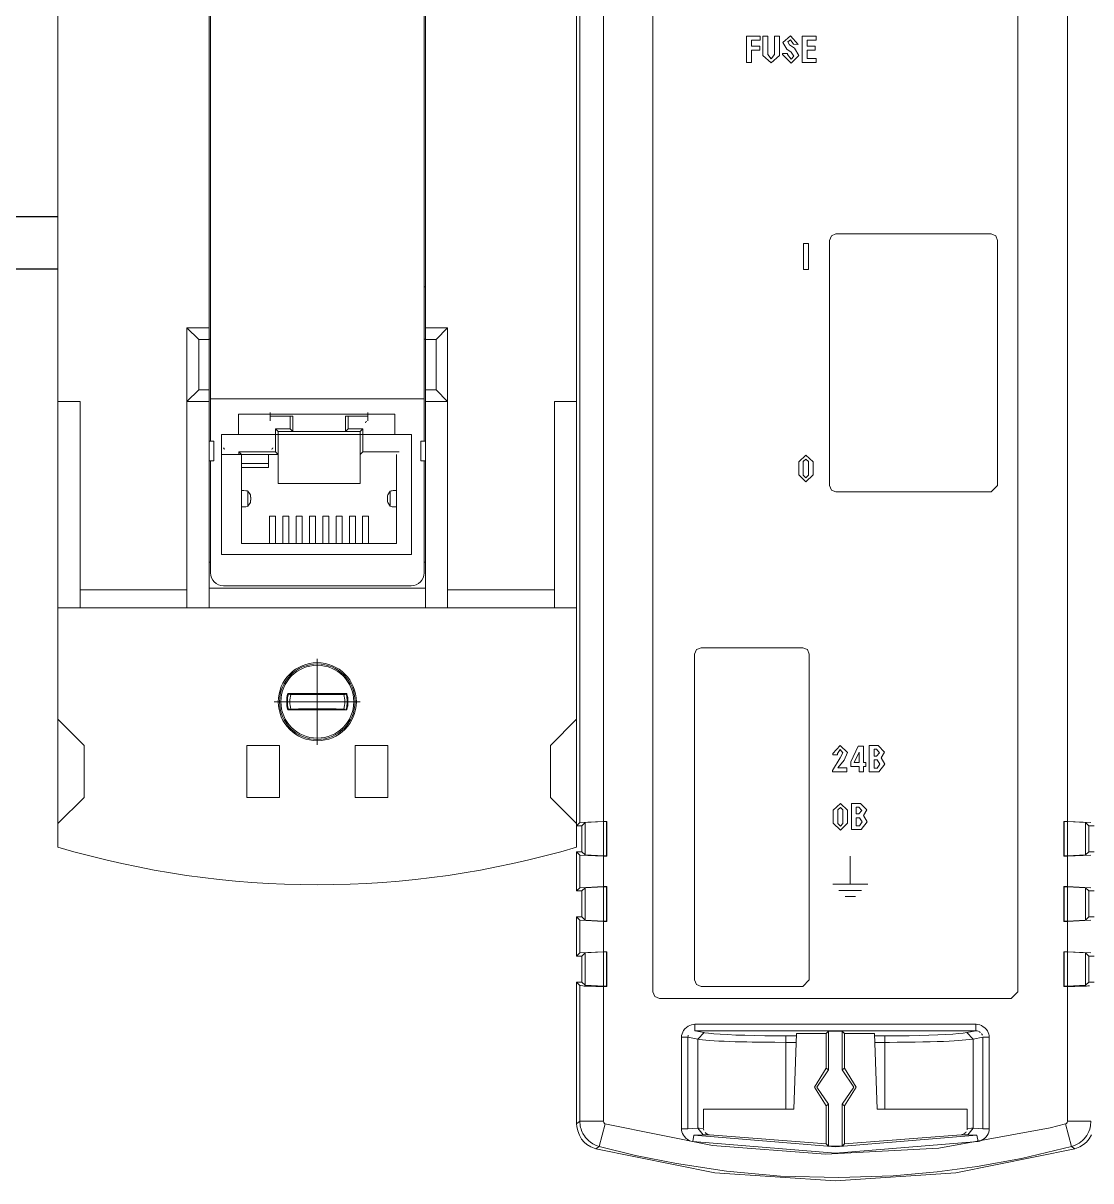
# Model space of a CAD drawing. Header units: millimetres. Extents: x -6000 to 26000, y -6000 to 26000.
# Drawn here: x 86.14 to 97.54, y -4346.65 to -4334.29 of the extents above; entities that cross this region are included whole.
import ezdxf

# ---------------------------------------------------------------- set-up
doc = ezdxf.new("R2010")
doc.units = ezdxf.units.MM
doc.header["$MEASUREMENT"] = 0
doc.linetypes.add('DOT_CENTER', pattern=[14, 12, -1, 0, -1])
for name, color, linetype, lineweight in [('Чертеж и Рисунок_Ном._пера__2', 8, 'Continuous', 15), ('Чертеж и Рисунок_Ном._пера__21', 7, 'Continuous', 30), ('Чертеж и Рисунок_Ном._пера__7', 7, 'Continuous', 15)]:
    doc.layers.add(name, color=color, linetype=linetype, lineweight=lineweight)

msp = doc.modelspace()

# ---------------------------------------------------------------- linework, layer by layer
at = {"layer": 'Чертеж и Рисунок_Ном._пера__2', "color": 8, "linetype": 'DOT_CENTER', "lineweight": 15}
for p, q in [((89.281, -4341.073), (89.281, -4341.991)), ((89.74, -4341.532), (88.822, -4341.532))]:
    msp.add_line(p, q, dxfattribs=at)
at = {"layer": 'Чертеж и Рисунок_Ном._пера__2', "color": 8, "linetype": 'Continuous', "lineweight": 15}
msp.add_circle((89.281, -4341.532), 0.389, dxfattribs=at)
for radius, start, end in [(0.319, 165.6045, 194.3955), (0.293, 164.6084, 195.3916), (0.293, 344.6084, 15.3916), (0.319, 345.6045, 14.3955)]:
    msp.add_arc((89.281, -4341.532), radius, start, end, dxfattribs=at)
at = {"layer": 'Чертеж и Рисунок_Ном._пера__21', "color": 7, "linetype": 'Continuous', "lineweight": 30}
for p, q in [((86.513, -4336.357), (85.094, -4336.357)), ((86.513, -4336.914), (85.094, -4336.914))]:
    msp.add_line(p, q, dxfattribs=at)
at = {"layer": 'Чертеж и Рисунок_Ном._пера__7', "color": 7, "linetype": 'Continuous', "lineweight": 15}
for p, q in [((88.141, -4330.209), (88.141, -4338.75)), ((90.422, -4338.75), (90.422, -4330.209)), ((92.863, -4344.63), (92.863, -4330.163)), ((96.758, -4330.163), (96.758, -4344.63)), ((86.513, -4330.633), (86.513, -4338.326)), ((92.049, -4342.856), (92.049, -4330.615)), ((92.049, -4338.326), (92.049, -4330.633)), ((92.084, -4342.822), (92.084, -4330.65)), ((92.334, -4342.81), (92.334, -4330.662)), ((97.287, -4342.81), (97.287, -4330.662)), ((88.127, -4331.419), (88.127, -4337.54)), ((90.436, -4337.103), (90.436, -4334.012)), ((96.473, -4336.538), (94.817, -4336.538)), ((94.748, -4336.607), (94.748, -4339.224)), ((96.542, -4339.224), (96.542, -4336.607)), ((90.436, -4337.103), (90.422, -4337.103)), ((90.436, -4337.54), (90.436, -4337.103)), ((87.89, -4337.54), (88.015, -4337.665)), ((87.89, -4337.54), (88.127, -4337.54)), ((87.89, -4338.326), (87.89, -4337.54)), ((88.127, -4337.665), (88.127, -4337.54)), ((90.436, -4337.54), (90.672, -4337.54)), ((90.436, -4337.54), (90.436, -4337.662)), ((90.672, -4337.54), (90.548, -4337.665)), ((90.672, -4337.54), (90.672, -4338.326)), ((88.015, -4337.665), (88.127, -4337.665)), ((88.015, -4337.665), (88.015, -4338.201)), ((88.127, -4337.665), (88.127, -4337.662)), ((88.141, -4337.662), (88.127, -4337.662)), ((88.127, -4338.201), (88.127, -4337.665)), ((90.436, -4337.662), (90.422, -4337.662)), ((90.436, -4338.201), (90.436, -4337.665)), ((90.436, -4337.665), (90.436, -4337.665)), ((90.436, -4337.665), (90.548, -4337.665)), ((90.548, -4338.201), (90.548, -4337.665)), ((88.015, -4338.201), (87.89, -4338.326)), ((88.127, -4338.201), (88.015, -4338.201)), ((88.127, -4338.326), (88.127, -4338.201)), ((90.422, -4338.297), (88.141, -4338.297)), ((90.436, -4338.201), (90.436, -4338.326)), ((90.436, -4338.201), (90.548, -4338.201)), ((90.672, -4338.326), (90.548, -4338.201)), ((86.513, -4338.326), (86.513, -4340.53)), ((86.75, -4338.326), (86.513, -4338.326)), ((86.75, -4340.338), (86.75, -4338.326)), ((87.89, -4338.326), (88.127, -4338.326)), ((87.89, -4340.338), (87.89, -4338.326)), ((88.127, -4338.75), (88.127, -4338.326)), ((90.436, -4338.326), (90.436, -4338.75)), ((90.436, -4338.326), (90.672, -4338.326)), ((90.672, -4340.338), (90.672, -4338.326)), ((91.813, -4340.338), (91.813, -4338.326)), ((92.049, -4338.326), (91.813, -4338.326)), ((92.049, -4338.326), (92.049, -4340.53)), ((89.274, -4338.461), (88.44, -4338.461)), ((88.44, -4338.461), (88.44, -4338.68)), ((88.778, -4338.444), (88.778, -4338.534)), ((88.778, -4338.485), (89.018, -4338.485)), ((88.99, -4338.485), (88.99, -4338.619)), ((89.018, -4338.485), (89.018, -4338.647)), ((89.274, -4338.461), (90.109, -4338.461)), ((89.582, -4338.485), (89.822, -4338.485)), ((89.582, -4338.647), (89.582, -4338.485)), ((89.61, -4338.619), (89.61, -4338.485)), ((89.822, -4338.444), (89.822, -4338.534)), ((90.109, -4338.461), (90.109, -4338.68)), ((88.99, -4338.619), (88.834, -4338.619)), ((88.834, -4338.619), (88.834, -4338.865)), ((88.862, -4338.647), (88.834, -4338.619)), ((88.862, -4338.647), (89.738, -4338.647)), ((88.862, -4338.647), (88.862, -4339.203)), ((89.018, -4338.647), (88.99, -4338.619)), ((89.582, -4338.647), (89.61, -4338.619)), ((89.766, -4338.619), (89.61, -4338.619)), ((89.738, -4338.647), (89.766, -4338.619)), ((89.738, -4338.647), (89.738, -4339.203)), ((89.766, -4338.865), (89.766, -4338.619)), ((88.127, -4338.75), (88.175, -4338.75)), ((88.127, -4338.959), (88.127, -4338.75)), ((88.175, -4338.75), (88.175, -4338.959)), ((90.387, -4338.75), (90.387, -4338.959)), ((90.387, -4338.75), (90.436, -4338.75)), ((90.436, -4338.75), (90.436, -4338.959)), ((88.862, -4338.893), (88.267, -4338.893)), ((88.444, -4338.865), (88.444, -4338.893)), ((88.834, -4338.865), (88.444, -4338.865)), ((88.472, -4338.893), (88.444, -4338.865)), ((88.472, -4338.893), (88.472, -4339.843)), ((88.76, -4338.893), (88.76, -4339.032)), ((88.862, -4338.893), (88.834, -4338.865)), ((89.738, -4338.893), (89.766, -4338.865)), ((90.156, -4338.865), (89.766, -4338.865)), ((90.128, -4338.893), (90.128, -4339.843)), ((88.175, -4338.959), (88.127, -4338.959)), ((88.127, -4340.044), (88.127, -4338.959)), ((88.141, -4338.959), (88.141, -4340.155)), ((88.76, -4338.99), (88.472, -4338.99)), ((88.76, -4339.032), (88.472, -4339.032)), ((90.436, -4338.959), (90.387, -4338.959)), ((90.422, -4340.155), (90.422, -4338.959)), ((90.436, -4338.959), (90.436, -4340.044)), ((88.541, -4339.445), (88.541, -4339.285)), ((88.541, -4339.285), (88.567, -4339.324)), ((89.738, -4339.203), (88.862, -4339.203)), ((90.059, -4339.285), (90.033, -4339.324)), ((90.059, -4339.445), (90.059, -4339.285)), ((88.541, -4339.445), (88.567, -4339.406)), ((88.57, -4339.382), (88.57, -4339.348)), ((90.03, -4339.382), (90.03, -4339.348)), ((90.059, -4339.445), (90.033, -4339.406)), ((94.817, -4339.293), (96.473, -4339.293)), ((88.772, -4339.551), (88.772, -4339.843)), ((88.835, -4339.551), (88.772, -4339.551)), ((88.835, -4339.551), (88.835, -4339.843)), ((88.913, -4339.551), (88.913, -4339.843)), ((88.977, -4339.551), (88.913, -4339.551)), ((88.977, -4339.551), (88.977, -4339.843)), ((89.055, -4339.551), (89.055, -4339.843)), ((89.119, -4339.551), (89.055, -4339.551)), ((89.119, -4339.551), (89.119, -4339.843)), ((89.197, -4339.551), (89.197, -4339.843)), ((89.261, -4339.551), (89.197, -4339.551)), ((89.261, -4339.551), (89.261, -4339.843)), ((89.339, -4339.551), (89.339, -4339.843)), ((89.403, -4339.551), (89.339, -4339.551)), ((89.403, -4339.551), (89.403, -4339.843)), ((89.481, -4339.551), (89.481, -4339.843)), ((89.545, -4339.551), (89.481, -4339.551)), ((89.545, -4339.551), (89.545, -4339.843)), ((89.623, -4339.551), (89.623, -4339.843)), ((89.687, -4339.551), (89.623, -4339.551)), ((89.687, -4339.551), (89.687, -4339.843)), ((89.829, -4339.551), (89.765, -4339.551)), ((89.765, -4339.551), (89.765, -4339.843)), ((89.829, -4339.551), (89.829, -4339.843)), ((90.128, -4339.843), (88.472, -4339.843)), ((88.127, -4340.319), (88.127, -4340.044)), ((88.141, -4340.044), (88.127, -4340.044)), ((90.436, -4340.044), (90.422, -4340.044)), ((90.436, -4340.044), (90.436, -4340.319)), ((86.75, -4340.53), (86.75, -4340.338)), ((87.89, -4340.338), (86.75, -4340.338)), ((87.89, -4340.53), (87.89, -4340.338)), ((88.127, -4340.53), (88.127, -4340.319)), ((88.127, -4340.319), (90.436, -4340.319)), ((90.283, -4340.294), (88.28, -4340.294)), ((90.436, -4340.319), (90.436, -4340.53)), ((91.813, -4340.338), (90.672, -4340.338)), ((90.672, -4340.53), (90.672, -4340.338)), ((91.813, -4340.53), (91.813, -4340.338)), ((86.513, -4340.53), (86.513, -4341.72)), ((86.513, -4340.53), (86.75, -4340.53)), ((86.75, -4340.53), (87.89, -4340.53)), ((87.89, -4340.53), (88.127, -4340.53)), ((88.127, -4340.53), (90.436, -4340.53)), ((90.436, -4340.53), (90.672, -4340.53)), ((90.672, -4340.53), (91.813, -4340.53)), ((91.813, -4340.53), (92.049, -4340.53)), ((92.049, -4341.72), (92.049, -4340.53)), ((94.463, -4340.955), (93.378, -4340.955)), ((93.308, -4341.025), (93.308, -4344.502)), ((94.532, -4344.502), (94.532, -4341.025)), ((89.596, -4341.444), (88.966, -4341.444)), ((88.966, -4341.619), (89.596, -4341.619)), ((86.513, -4341.72), (86.513, -4342.833)), ((86.513, -4341.72), (86.791, -4341.998)), ((91.771, -4341.998), (92.049, -4341.72)), ((92.049, -4341.72), (92.049, -4342.833)), ((86.791, -4341.998), (86.791, -4342.554)), ((88.53, -4342.554), (88.53, -4341.998)), ((88.878, -4341.998), (88.53, -4341.998)), ((88.878, -4341.998), (88.878, -4342.554)), ((89.685, -4341.998), (90.032, -4341.998)), ((89.685, -4342.554), (89.685, -4341.998)), ((90.032, -4341.998), (90.032, -4342.554)), ((91.771, -4342.554), (91.771, -4341.998)), ((93.308, -4344.502), (93.308, -4342)), ((94.532, -4344.502), (94.532, -4342)), ((86.791, -4342.554), (86.513, -4342.833)), ((88.878, -4342.554), (88.53, -4342.554)), ((90.032, -4342.554), (89.685, -4342.554)), ((92.049, -4342.833), (91.771, -4342.554)), ((86.513, -4342.833), (86.513, -4343.085)), ((92.049, -4342.856), (92.084, -4342.822)), ((92.049, -4343.085), (92.049, -4342.833)), ((92.105, -4342.856), (92.049, -4342.856)), ((92.105, -4342.856), (92.139, -4342.822)), ((92.105, -4342.856), (92.105, -4343.134)), ((92.139, -4343.168), (92.139, -4342.822)), ((92.334, -4342.81), (92.372, -4342.81)), ((92.334, -4342.812), (92.369, -4342.812)), ((92.334, -4343.178), (92.334, -4342.812)), ((92.372, -4342.81), (92.369, -4342.812)), ((92.369, -4343.178), (92.369, -4342.812)), ((92.372, -4343.181), (92.372, -4342.81)), ((97.249, -4342.81), (97.287, -4342.81)), ((97.249, -4342.81), (97.249, -4343.181)), ((97.252, -4342.812), (97.249, -4342.81)), ((97.252, -4342.812), (97.252, -4343.178)), ((97.252, -4342.812), (97.287, -4342.812)), ((97.287, -4342.812), (97.287, -4343.178)), ((97.482, -4342.822), (97.482, -4343.168)), ((97.482, -4342.822), (97.516, -4342.856)), ((97.572, -4342.856), (97.516, -4342.856)), ((97.516, -4343.134), (97.516, -4342.856)), ((92.084, -4343.169), (92.049, -4343.134)), ((92.105, -4343.134), (92.049, -4343.134)), ((92.049, -4343.552), (92.049, -4343.134)), ((92.084, -4343.517), (92.084, -4343.169)), ((92.105, -4343.134), (92.139, -4343.168)), ((92.334, -4343.178), (92.369, -4343.178)), ((92.334, -4343.178), (92.334, -4343.178)), ((92.334, -4343.505), (92.334, -4343.181)), ((92.334, -4343.181), (92.372, -4343.181)), ((92.372, -4343.181), (92.369, -4343.178)), ((94.97, -4343.18), (94.97, -4343.481)), ((97.249, -4343.181), (97.252, -4343.178)), ((97.249, -4343.181), (97.287, -4343.181)), ((97.252, -4343.178), (97.287, -4343.178)), ((97.287, -4343.178), (97.287, -4343.178)), ((97.287, -4343.505), (97.287, -4343.181)), ((97.482, -4343.168), (97.516, -4343.134)), ((97.572, -4343.134), (97.516, -4343.134)), ((94.784, -4343.481), (95.156, -4343.481)), ((92.049, -4343.552), (92.084, -4343.517)), ((92.105, -4343.552), (92.049, -4343.552)), ((92.105, -4343.552), (92.139, -4343.518)), ((92.105, -4343.552), (92.105, -4343.83)), ((92.139, -4343.864), (92.139, -4343.518)), ((92.334, -4343.505), (92.372, -4343.505)), ((92.334, -4343.508), (92.369, -4343.508)), ((92.334, -4343.874), (92.334, -4343.508)), ((92.369, -4343.508), (92.372, -4343.505)), ((92.369, -4343.874), (92.369, -4343.508)), ((92.372, -4343.877), (92.372, -4343.505)), ((94.848, -4343.546), (95.091, -4343.546)), ((95.026, -4343.611), (94.914, -4343.611)), ((97.249, -4343.505), (97.287, -4343.505)), ((97.252, -4343.508), (97.249, -4343.505)), ((97.249, -4343.505), (97.249, -4343.877)), ((97.252, -4343.508), (97.252, -4343.874)), ((97.252, -4343.508), (97.287, -4343.508)), ((97.287, -4343.508), (97.287, -4343.874)), ((97.482, -4343.518), (97.482, -4343.864)), ((97.482, -4343.518), (97.516, -4343.552)), ((97.516, -4343.83), (97.516, -4343.552)), ((97.572, -4343.552), (97.516, -4343.552)), ((92.105, -4343.83), (92.049, -4343.83)), ((92.084, -4343.864), (92.049, -4343.83)), ((92.049, -4344.247), (92.049, -4343.83)), ((92.105, -4343.83), (92.139, -4343.864)), ((97.482, -4343.864), (97.516, -4343.83)), ((97.572, -4343.83), (97.516, -4343.83)), ((92.084, -4344.213), (92.084, -4343.864)), ((92.334, -4343.874), (92.369, -4343.874)), ((92.334, -4343.874), (92.334, -4343.874)), ((92.334, -4343.877), (92.372, -4343.877)), ((92.334, -4344.201), (92.334, -4343.877)), ((92.372, -4343.877), (92.369, -4343.874)), ((97.252, -4343.874), (97.249, -4343.877)), ((97.249, -4343.877), (97.287, -4343.877)), ((97.252, -4343.874), (97.287, -4343.874)), ((97.287, -4343.874), (97.287, -4343.874)), ((97.287, -4344.201), (97.287, -4343.877)), ((92.049, -4344.247), (92.084, -4344.213)), ((92.105, -4344.247), (92.139, -4344.213)), ((92.139, -4344.559), (92.139, -4344.213)), ((92.334, -4344.201), (92.372, -4344.201)), ((92.334, -4344.203), (92.369, -4344.203)), ((92.334, -4344.569), (92.334, -4344.203)), ((92.369, -4344.203), (92.372, -4344.201)), ((92.369, -4344.569), (92.369, -4344.203)), ((92.372, -4344.572), (92.372, -4344.201)), ((97.249, -4344.201), (97.287, -4344.201)), ((97.249, -4344.201), (97.249, -4344.572)), ((97.252, -4344.203), (97.249, -4344.201)), ((97.252, -4344.203), (97.287, -4344.203)), ((97.252, -4344.203), (97.252, -4344.569)), ((97.287, -4344.203), (97.287, -4344.569)), ((97.482, -4344.213), (97.482, -4344.559)), ((97.482, -4344.213), (97.516, -4344.247)), ((92.105, -4344.247), (92.049, -4344.247)), ((92.105, -4344.247), (92.105, -4344.525)), ((97.572, -4344.247), (97.516, -4344.247)), ((97.516, -4344.525), (97.516, -4344.247)), ((92.049, -4346.037), (92.049, -4344.525)), ((92.105, -4344.525), (92.049, -4344.525)), ((92.084, -4344.56), (92.049, -4344.525)), ((92.084, -4346.011), (92.084, -4344.56)), ((92.105, -4344.525), (92.139, -4344.559)), ((92.334, -4344.569), (92.369, -4344.569)), ((92.334, -4344.569), (92.334, -4344.569)), ((92.334, -4346.011), (92.334, -4344.572)), ((92.334, -4344.572), (92.372, -4344.572)), ((92.372, -4344.572), (92.369, -4344.569)), ((93.378, -4344.572), (94.463, -4344.572)), ((97.252, -4344.569), (97.249, -4344.572)), ((97.249, -4344.572), (97.287, -4344.572)), ((97.252, -4344.569), (97.287, -4344.569)), ((97.287, -4344.569), (97.287, -4344.569)), ((97.287, -4346.011), (97.287, -4344.572)), ((97.482, -4344.559), (97.516, -4344.525)), ((97.572, -4344.525), (97.516, -4344.525)), ((96.688, -4344.699), (92.933, -4344.699)), ((93.31, -4345.045), (93.31, -4344.975)), ((96.311, -4344.975), (93.31, -4344.975)), ((96.311, -4345.045), (93.31, -4345.045)), ((93.31, -4345.045), (93.409, -4345.064)), ((94.394, -4345.074), (94.366, -4345.882)), ((94.713, -4345.074), (94.394, -4345.074)), ((94.713, -4345.074), (94.738, -4345.049)), ((94.713, -4345.074), (94.713, -4345.445)), ((94.738, -4345.049), (94.883, -4345.049)), ((94.738, -4345.049), (94.738, -4345.461)), ((94.883, -4345.461), (94.883, -4345.049)), ((94.883, -4345.049), (94.908, -4345.074)), ((94.908, -4345.445), (94.908, -4345.074)), ((95.227, -4345.074), (94.908, -4345.074)), ((95.227, -4345.074), (95.255, -4345.882)), ((96.212, -4345.064), (96.311, -4345.045)), ((96.311, -4344.975), (96.311, -4345.045)), ((93.168, -4345.113), (93.168, -4346.091)), ((93.168, -4345.113), (93.235, -4345.113)), ((93.235, -4345.113), (93.341, -4345.134)), ((93.235, -4345.113), (93.235, -4346.091)), ((93.341, -4345.134), (93.341, -4346.086)), ((94.282, -4345.099), (94.393, -4345.099)), ((94.282, -4345.099), (94.282, -4345.169)), ((94.282, -4345.882), (94.282, -4345.169)), ((94.282, -4345.169), (94.391, -4345.169)), ((95.228, -4345.099), (95.339, -4345.099)), ((95.23, -4345.169), (95.339, -4345.169)), ((95.339, -4345.169), (95.339, -4345.099)), ((95.339, -4345.882), (95.339, -4345.169)), ((96.28, -4345.134), (96.386, -4345.113)), ((96.28, -4345.134), (96.28, -4346.086)), ((96.386, -4345.113), (96.453, -4345.113)), ((96.386, -4346.091), (96.386, -4345.113)), ((96.453, -4346.091), (96.453, -4345.113)), ((94.738, -4345.829), (94.738, -4346.277)), ((94.883, -4346.277), (94.883, -4345.829)), ((93.402, -4346.087), (93.402, -4345.882)), ((93.402, -4345.882), (94.366, -4345.882)), ((94.713, -4345.845), (94.713, -4346.252)), ((94.908, -4346.252), (94.908, -4345.845)), ((95.255, -4345.882), (96.219, -4345.882)), ((96.219, -4345.882), (96.219, -4346.087)), ((92.049, -4346.037), (92.084, -4346.011)), ((93.235, -4346.091), (93.168, -4346.091)), ((93.288, -4346.227), (93.299, -4346.159)), ((96.322, -4346.159), (96.333, -4346.227)), ((96.453, -4346.091), (96.386, -4346.091)), ((92.254, -4346.305), (92.289, -4346.279)), ((94.738, -4346.277), (94.713, -4346.252)), ((94.908, -4346.252), (94.883, -4346.277)), ((97.367, -4346.305), (97.332, -4346.279))]:
    msp.add_line(p, q, dxfattribs=at)
at = {"layer": 'Чертеж и Рисунок_Ном._пера__7', "color": 7, "linetype": 'Continuous', "lineweight": 15, "flags": 128}
for points in [[(93.863, -4334.428), (93.863, -4334.707), (93.916, -4334.707), (93.916, -4334.578), (94.004, -4334.578), (94.004, -4334.535), (93.916, -4334.535), (93.916, -4334.47), (94.009, -4334.47), (94.009, -4334.428)], [(94.037, -4334.428), (94.037, -4334.632), (94.125, -4334.712), (94.213, -4334.632), (94.213, -4334.428), (94.161, -4334.428), (94.161, -4334.624), (94.125, -4334.67), (94.09, -4334.624), (94.09, -4334.428)], [(94.415, -4334.516), (94.332, -4334.423), (94.25, -4334.495), (94.292, -4334.567), (94.339, -4334.598), (94.368, -4334.64), (94.337, -4334.671), (94.298, -4334.622), (94.298, -4334.611), (94.247, -4334.611), (94.247, -4334.622), (94.337, -4334.714), (94.422, -4334.635), (94.375, -4334.557), (94.321, -4334.521), (94.303, -4334.489), (94.331, -4334.465), (94.364, -4334.513)], [(94.455, -4334.428), (94.455, -4334.707), (94.604, -4334.707), (94.604, -4334.665), (94.508, -4334.665), (94.508, -4334.578), (94.595, -4334.578), (94.595, -4334.535), (94.508, -4334.535), (94.508, -4334.47), (94.604, -4334.47), (94.604, -4334.428)], [(94.525, -4336.64), (94.472, -4336.64), (94.472, -4336.919), (94.525, -4336.919)], [(94.496, -4338.899), (94.419, -4338.972), (94.419, -4339.111), (94.496, -4339.185), (94.572, -4339.111), (94.572, -4338.972)], [(94.496, -4338.942), (94.523, -4338.967), (94.523, -4339.114), (94.496, -4339.142), (94.468, -4339.115), (94.468, -4338.967)], [(95.054, -4342.006), (94.976, -4342.175), (94.976, -4342.224), (95.063, -4342.224), (95.063, -4342.28), (95.112, -4342.28), (95.112, -4342.224), (95.137, -4342.224), (95.137, -4342.182), (95.112, -4342.182), (95.112, -4342.006)], [(95.063, -4342.182), (95.012, -4342.182), (95.063, -4342.069)], [(95.223, -4342.04), (95.251, -4342.04), (95.283, -4342.076), (95.25, -4342.114), (95.223, -4342.114)], [(95.223, -4342.154), (95.257, -4342.154), (95.286, -4342.197), (95.257, -4342.24), (95.223, -4342.24)], [(94.864, -4342.617), (94.787, -4342.69), (94.787, -4342.828), (94.864, -4342.903), (94.94, -4342.828), (94.94, -4342.69)], [(94.864, -4342.66), (94.891, -4342.685), (94.891, -4342.832), (94.864, -4342.86), (94.836, -4342.833), (94.836, -4342.685)], [(95.034, -4342.657), (95.062, -4342.657), (95.094, -4342.692), (95.061, -4342.73), (95.034, -4342.73)], [(95.034, -4342.77), (95.068, -4342.77), (95.097, -4342.813), (95.068, -4342.856), (95.034, -4342.856)]]:
    msp.add_lwpolyline(points, close=True, dxfattribs=at)
for points in [[(94.817, -4336.538), (94.768, -4336.558), (94.748, -4336.607)], [(96.522, -4336.558), (96.473, -4336.538)], [(96.542, -4336.607), (96.522, -4336.558)], [(90.059, -4339.285), (90.069, -4339.281), (90.079, -4339.279), (90.092, -4339.278), (90.103, -4339.277), (90.116, -4339.277), (90.128, -4339.277)], [(94.748, -4339.224), (94.768, -4339.273)], [(94.768, -4339.273), (94.817, -4339.293)], [(96.473, -4339.293), (96.542, -4339.224)], [(90.059, -4339.445), (90.069, -4339.449), (90.079, -4339.451), (90.092, -4339.452), (90.103, -4339.453), (90.116, -4339.453), (90.128, -4339.453)], [(93.378, -4340.955), (93.329, -4340.976), (93.308, -4341.025)], [(94.512, -4340.976), (94.463, -4340.955)], [(94.532, -4341.025), (94.512, -4340.976)], [(88.998, -4341.454), (88.986, -4341.454), (88.975, -4341.453)], [(89.564, -4341.454), (89.483, -4341.454), (89.423, -4341.455), (89.338, -4341.455), (89.281, -4341.455), (89.225, -4341.455), (89.14, -4341.455), (89.08, -4341.454), (88.998, -4341.454)], [(89.59, -4341.453), (89.577, -4341.454), (89.567, -4341.454)], [(88.973, -4341.611), (88.984, -4341.61), (88.998, -4341.61)], [(88.998, -4341.61), (89.08, -4341.609), (89.14, -4341.609), (89.225, -4341.609), (89.281, -4341.609), (89.338, -4341.609), (89.423, -4341.609), (89.483, -4341.609), (89.564, -4341.61)], [(89.564, -4341.61), (89.576, -4341.61)], [(94.903, -4342.155), (94.939, -4342.074), (94.862, -4342.001), (94.785, -4342.084), (94.785, -4342.1), (94.834, -4342.1), (94.834, -4342.085), (94.862, -4342.043), (94.89, -4342.078), (94.861, -4342.131), (94.781, -4342.265), (94.781, -4342.28), (94.933, -4342.28), (94.933, -4342.237)], [(95.299, -4342.13), (95.336, -4342.069), (95.267, -4342.001), (95.17, -4342.001), (95.17, -4342.28)], [(95.17, -4342.28), (95.276, -4342.28), (95.34, -4342.197), (95.299, -4342.13)], [(94.933, -4342.237), (94.838, -4342.237), (94.903, -4342.155)], [(95.11, -4342.746), (95.147, -4342.685), (95.078, -4342.617), (94.981, -4342.617), (94.981, -4342.896)], [(94.981, -4342.896), (95.087, -4342.896), (95.151, -4342.813), (95.11, -4342.746)], [(92.334, -4342.81), (92.084, -4342.822)], [(92.334, -4342.81), (92.084, -4342.822)], [(92.334, -4342.81), (92.084, -4342.822)], [(92.334, -4342.81), (92.084, -4342.822)], [(92.334, -4342.81), (92.084, -4342.822)], [(92.334, -4342.81), (92.084, -4342.822)], [(92.334, -4342.81), (92.084, -4342.822)], [(92.334, -4342.81), (92.084, -4342.822)], [(92.334, -4342.81), (92.084, -4342.822)], [(92.334, -4342.81), (92.084, -4342.822)], [(92.334, -4342.81), (92.084, -4342.822)], [(92.334, -4342.81), (92.084, -4342.822)], [(92.334, -4342.81), (92.084, -4342.822)], [(92.334, -4342.81), (92.084, -4342.822)], [(92.334, -4342.81), (92.084, -4342.822)], [(92.334, -4342.81), (92.084, -4342.822)], [(92.334, -4342.81), (92.084, -4342.822)], [(92.334, -4342.81), (92.084, -4342.822)], [(92.334, -4342.81), (92.084, -4342.822)], [(92.334, -4342.81), (92.084, -4342.822)], [(92.334, -4342.81), (92.084, -4342.822)], [(92.334, -4342.812), (92.139, -4342.822)], [(92.334, -4342.812), (92.139, -4342.822)], [(92.334, -4342.812), (92.139, -4342.822)], [(92.334, -4342.812), (92.139, -4342.822)], [(92.334, -4342.812), (92.139, -4342.822)], [(92.334, -4342.812), (92.139, -4342.822)], [(92.334, -4342.812), (92.139, -4342.822)], [(92.334, -4342.812), (92.139, -4342.822)], [(92.334, -4342.812), (92.139, -4342.822)], [(92.334, -4342.812), (92.139, -4342.822)], [(92.334, -4342.812), (92.139, -4342.822)], [(92.334, -4342.812), (92.139, -4342.822)], [(92.334, -4342.812), (92.139, -4342.822)], [(92.334, -4342.812), (92.139, -4342.822)], [(92.334, -4342.812), (92.139, -4342.822)], [(92.334, -4342.812), (92.139, -4342.822)], [(92.334, -4342.812), (92.139, -4342.822)], [(92.334, -4342.812), (92.139, -4342.822)], [(92.334, -4342.812), (92.139, -4342.822)], [(92.334, -4342.812), (92.139, -4342.822)], [(92.334, -4342.812), (92.139, -4342.822)], [(97.537, -4342.822), (97.287, -4342.81)], [(97.537, -4342.822), (97.287, -4342.81)], [(97.537, -4342.822), (97.287, -4342.81)], [(97.537, -4342.822), (97.287, -4342.81)], [(97.537, -4342.822), (97.287, -4342.81)], [(97.537, -4342.822), (97.287, -4342.81)], [(97.537, -4342.822), (97.287, -4342.81)], [(97.537, -4342.822), (97.287, -4342.81)], [(97.537, -4342.822), (97.287, -4342.81)], [(97.537, -4342.822), (97.287, -4342.81)], [(97.537, -4342.822), (97.287, -4342.81)], [(97.537, -4342.822), (97.287, -4342.81)], [(97.537, -4342.822), (97.287, -4342.81)], [(97.537, -4342.822), (97.287, -4342.81)], [(97.537, -4342.822), (97.287, -4342.81)], [(97.537, -4342.822), (97.287, -4342.81)], [(97.537, -4342.822), (97.287, -4342.81)], [(97.537, -4342.822), (97.287, -4342.81)], [(97.537, -4342.822), (97.287, -4342.81)], [(97.537, -4342.822), (97.287, -4342.81)], [(97.537, -4342.822), (97.287, -4342.81)], [(97.482, -4342.822), (97.287, -4342.812)], [(97.482, -4342.822), (97.287, -4342.812)], [(97.482, -4342.822), (97.287, -4342.812)], [(97.482, -4342.822), (97.287, -4342.812)], [(97.482, -4342.822), (97.287, -4342.812)], [(97.482, -4342.822), (97.287, -4342.812)], [(97.482, -4342.822), (97.287, -4342.812)], [(97.482, -4342.822), (97.287, -4342.812)], [(97.482, -4342.822), (97.287, -4342.812)], [(97.482, -4342.822), (97.287, -4342.812)], [(97.482, -4342.822), (97.287, -4342.812)], [(97.482, -4342.822), (97.287, -4342.812)], [(97.482, -4342.822), (97.287, -4342.812)], [(97.482, -4342.822), (97.287, -4342.812)], [(97.482, -4342.822), (97.287, -4342.812)], [(97.482, -4342.822), (97.287, -4342.812)], [(97.482, -4342.822), (97.287, -4342.812)], [(97.482, -4342.822), (97.287, -4342.812)], [(97.482, -4342.822), (97.287, -4342.812)], [(97.482, -4342.822), (97.287, -4342.812)], [(97.482, -4342.822), (97.287, -4342.812)], [(92.084, -4343.169), (92.334, -4343.181)], [(92.084, -4343.169), (92.334, -4343.181)], [(92.084, -4343.169), (92.334, -4343.181)], [(92.084, -4343.169), (92.334, -4343.181)], [(92.084, -4343.169), (92.334, -4343.181)], [(92.084, -4343.169), (92.334, -4343.181)], [(92.084, -4343.169), (92.334, -4343.181)], [(92.084, -4343.169), (92.334, -4343.181)], [(92.084, -4343.169), (92.334, -4343.181)], [(92.084, -4343.169), (92.334, -4343.181)], [(92.084, -4343.169), (92.334, -4343.181)], [(92.084, -4343.169), (92.334, -4343.181)], [(92.084, -4343.169), (92.334, -4343.181)], [(92.084, -4343.169), (92.334, -4343.181)], [(92.084, -4343.169), (92.334, -4343.181)], [(92.084, -4343.169), (92.334, -4343.181)], [(92.084, -4343.169), (92.334, -4343.181)], [(92.084, -4343.169), (92.334, -4343.181)], [(92.084, -4343.169), (92.334, -4343.181)], [(92.084, -4343.169), (92.334, -4343.181)], [(92.084, -4343.169), (92.334, -4343.181)], [(92.139, -4343.168), (92.334, -4343.178)], [(92.139, -4343.168), (92.334, -4343.178)], [(92.139, -4343.168), (92.334, -4343.178)], [(92.139, -4343.168), (92.334, -4343.178)], [(92.139, -4343.168), (92.334, -4343.178)], [(92.139, -4343.168), (92.334, -4343.178)], [(92.139, -4343.168), (92.334, -4343.178)], [(92.139, -4343.168), (92.334, -4343.178)], [(92.139, -4343.168), (92.334, -4343.178)], [(92.139, -4343.168), (92.334, -4343.178)], [(92.139, -4343.168), (92.334, -4343.178)], [(92.139, -4343.168), (92.334, -4343.178)], [(92.139, -4343.168), (92.334, -4343.178)], [(92.139, -4343.168), (92.334, -4343.178)], [(92.139, -4343.168), (92.334, -4343.178)], [(92.139, -4343.168), (92.334, -4343.178)], [(92.139, -4343.168), (92.334, -4343.178)], [(92.139, -4343.168), (92.334, -4343.178)], [(92.139, -4343.168), (92.334, -4343.178)], [(92.139, -4343.168), (92.334, -4343.178)], [(92.139, -4343.168), (92.334, -4343.178)], [(97.287, -4343.178), (97.482, -4343.168)], [(97.287, -4343.178), (97.482, -4343.168)], [(97.287, -4343.178), (97.482, -4343.168)], [(97.287, -4343.178), (97.482, -4343.168)], [(97.287, -4343.178), (97.482, -4343.168)], [(97.287, -4343.178), (97.482, -4343.168)], [(97.287, -4343.178), (97.482, -4343.168)], [(97.287, -4343.178), (97.482, -4343.168)], [(97.287, -4343.178), (97.482, -4343.168)], [(97.287, -4343.178), (97.482, -4343.168)], [(97.287, -4343.178), (97.482, -4343.168)], [(97.287, -4343.178), (97.482, -4343.168)], [(97.287, -4343.178), (97.482, -4343.168)], [(97.287, -4343.178), (97.482, -4343.168)], [(97.287, -4343.178), (97.482, -4343.168)], [(97.287, -4343.178), (97.482, -4343.168)], [(97.287, -4343.178), (97.482, -4343.168)], [(97.287, -4343.178), (97.482, -4343.168)], [(97.287, -4343.178), (97.482, -4343.168)], [(97.287, -4343.178), (97.482, -4343.168)], [(97.287, -4343.178), (97.482, -4343.168)], [(97.287, -4343.181), (97.537, -4343.169)], [(97.287, -4343.181), (97.537, -4343.169)], [(97.287, -4343.181), (97.537, -4343.169)], [(97.287, -4343.181), (97.537, -4343.169)], [(97.287, -4343.181), (97.537, -4343.169)], [(97.287, -4343.181), (97.537, -4343.169)], [(97.287, -4343.181), (97.537, -4343.169)], [(97.287, -4343.181), (97.537, -4343.169)], [(97.287, -4343.181), (97.537, -4343.169)], [(97.287, -4343.181), (97.537, -4343.169)], [(97.287, -4343.181), (97.537, -4343.169)], [(97.287, -4343.181), (97.537, -4343.169)], [(97.287, -4343.181), (97.537, -4343.169)], [(97.287, -4343.181), (97.537, -4343.169)], [(97.287, -4343.181), (97.537, -4343.169)], [(97.287, -4343.181), (97.537, -4343.169)], [(97.287, -4343.181), (97.537, -4343.169)], [(97.287, -4343.181), (97.537, -4343.169)], [(97.287, -4343.181), (97.537, -4343.169)], [(97.287, -4343.181), (97.537, -4343.169)], [(97.287, -4343.181), (97.537, -4343.169)], [(92.334, -4343.505), (92.084, -4343.517)], [(92.334, -4343.505), (92.084, -4343.517)], [(92.334, -4343.505), (92.084, -4343.517)], [(92.334, -4343.505), (92.084, -4343.517)], [(92.334, -4343.505), (92.084, -4343.517)], [(92.334, -4343.505), (92.084, -4343.517)], [(92.334, -4343.505), (92.084, -4343.517)], [(92.334, -4343.505), (92.084, -4343.517)], [(92.334, -4343.505), (92.084, -4343.517)], [(92.334, -4343.505), (92.084, -4343.517)], [(92.334, -4343.505), (92.084, -4343.517)], [(92.334, -4343.505), (92.084, -4343.517)], [(92.334, -4343.505), (92.084, -4343.517)], [(92.334, -4343.505), (92.084, -4343.517)], [(92.334, -4343.505), (92.084, -4343.517)], [(92.334, -4343.505), (92.084, -4343.517)], [(92.334, -4343.505), (92.084, -4343.517)], [(92.334, -4343.505), (92.084, -4343.517)], [(92.334, -4343.505), (92.084, -4343.517)], [(92.334, -4343.505), (92.084, -4343.517)], [(92.334, -4343.505), (92.084, -4343.517)], [(92.334, -4343.508), (92.139, -4343.518)], [(92.334, -4343.508), (92.139, -4343.518)], [(92.334, -4343.508), (92.139, -4343.518)], [(92.334, -4343.508), (92.139, -4343.518)], [(92.334, -4343.508), (92.139, -4343.518)], [(92.334, -4343.508), (92.139, -4343.518)], [(92.334, -4343.508), (92.139, -4343.518)], [(92.334, -4343.508), (92.139, -4343.518)], [(92.334, -4343.508), (92.139, -4343.518)], [(92.334, -4343.508), (92.139, -4343.518)], [(92.334, -4343.508), (92.139, -4343.518)], [(92.334, -4343.508), (92.139, -4343.518)], [(92.334, -4343.508), (92.139, -4343.518)], [(92.334, -4343.508), (92.139, -4343.518)], [(92.334, -4343.508), (92.139, -4343.518)], [(92.334, -4343.508), (92.139, -4343.518)], [(92.334, -4343.508), (92.139, -4343.518)], [(92.334, -4343.508), (92.139, -4343.518)], [(92.334, -4343.508), (92.139, -4343.518)], [(92.334, -4343.508), (92.139, -4343.518)], [(92.334, -4343.508), (92.139, -4343.518)], [(97.537, -4343.517), (97.287, -4343.505)], [(97.537, -4343.517), (97.287, -4343.505)], [(97.537, -4343.517), (97.287, -4343.505)], [(97.537, -4343.517), (97.287, -4343.505)], [(97.537, -4343.517), (97.287, -4343.505)], [(97.537, -4343.517), (97.287, -4343.505)], [(97.537, -4343.517), (97.287, -4343.505)], [(97.537, -4343.517), (97.287, -4343.505)], [(97.537, -4343.517), (97.287, -4343.505)], [(97.537, -4343.517), (97.287, -4343.505)], [(97.537, -4343.517), (97.287, -4343.505)], [(97.537, -4343.517), (97.287, -4343.505)], [(97.537, -4343.517), (97.287, -4343.505)], [(97.537, -4343.517), (97.287, -4343.505)], [(97.537, -4343.517), (97.287, -4343.505)], [(97.537, -4343.517), (97.287, -4343.505)], [(97.537, -4343.517), (97.287, -4343.505)], [(97.537, -4343.517), (97.287, -4343.505)], [(97.537, -4343.517), (97.287, -4343.505)], [(97.537, -4343.517), (97.287, -4343.505)], [(97.537, -4343.517), (97.287, -4343.505)], [(97.482, -4343.518), (97.287, -4343.508)], [(97.482, -4343.518), (97.287, -4343.508)], [(97.482, -4343.518), (97.287, -4343.508)], [(97.482, -4343.518), (97.287, -4343.508)], [(97.482, -4343.518), (97.287, -4343.508)], [(97.482, -4343.518), (97.287, -4343.508)], [(97.482, -4343.518), (97.287, -4343.508)], [(97.482, -4343.518), (97.287, -4343.508)], [(97.482, -4343.518), (97.287, -4343.508)], [(97.482, -4343.518), (97.287, -4343.508)], [(97.482, -4343.518), (97.287, -4343.508)], [(97.482, -4343.518), (97.287, -4343.508)], [(97.482, -4343.518), (97.287, -4343.508)], [(97.482, -4343.518), (97.287, -4343.508)], [(97.482, -4343.518), (97.287, -4343.508)], [(97.482, -4343.518), (97.287, -4343.508)], [(97.482, -4343.518), (97.287, -4343.508)], [(97.482, -4343.518), (97.287, -4343.508)], [(97.482, -4343.518), (97.287, -4343.508)], [(97.482, -4343.518), (97.287, -4343.508)], [(97.482, -4343.518), (97.287, -4343.508)], [(92.084, -4343.864), (92.334, -4343.877)], [(92.084, -4343.864), (92.334, -4343.877)], [(92.084, -4343.864), (92.334, -4343.877)], [(92.084, -4343.864), (92.334, -4343.877)], [(92.084, -4343.864), (92.334, -4343.877)], [(92.084, -4343.864), (92.334, -4343.877)], [(92.084, -4343.864), (92.334, -4343.877)], [(92.084, -4343.864), (92.334, -4343.877)], [(92.084, -4343.864), (92.334, -4343.877)], [(92.084, -4343.864), (92.334, -4343.877)], [(92.084, -4343.864), (92.334, -4343.877)], [(92.084, -4343.864), (92.334, -4343.877)], [(92.084, -4343.864), (92.334, -4343.877)], [(92.084, -4343.864), (92.334, -4343.877)], [(92.084, -4343.864), (92.334, -4343.877)], [(92.084, -4343.864), (92.334, -4343.877)], [(92.084, -4343.864), (92.334, -4343.877)], [(92.084, -4343.864), (92.334, -4343.877)], [(92.084, -4343.864), (92.334, -4343.877)], [(92.084, -4343.864), (92.334, -4343.877)], [(92.084, -4343.864), (92.334, -4343.877)], [(92.139, -4343.864), (92.334, -4343.874)], [(92.139, -4343.864), (92.334, -4343.874)], [(92.139, -4343.864), (92.334, -4343.874)], [(92.139, -4343.864), (92.334, -4343.874)], [(92.139, -4343.864), (92.334, -4343.874)], [(92.139, -4343.864), (92.334, -4343.874)], [(92.139, -4343.864), (92.334, -4343.874)], [(92.139, -4343.864), (92.334, -4343.874)], [(92.139, -4343.864), (92.334, -4343.874)], [(92.139, -4343.864), (92.334, -4343.874)], [(92.139, -4343.864), (92.334, -4343.874)], [(92.139, -4343.864), (92.334, -4343.874)], [(92.139, -4343.864), (92.334, -4343.874)], [(92.139, -4343.864), (92.334, -4343.874)], [(92.139, -4343.864), (92.334, -4343.874)], [(92.139, -4343.864), (92.334, -4343.874)], [(92.139, -4343.864), (92.334, -4343.874)], [(92.139, -4343.864), (92.334, -4343.874)], [(92.139, -4343.864), (92.334, -4343.874)], [(92.139, -4343.864), (92.334, -4343.874)], [(92.139, -4343.864), (92.334, -4343.874)], [(97.287, -4343.874), (97.482, -4343.864)], [(97.287, -4343.874), (97.482, -4343.864)], [(97.287, -4343.874), (97.482, -4343.864)], [(97.287, -4343.874), (97.482, -4343.864)], [(97.287, -4343.874), (97.482, -4343.864)], [(97.287, -4343.874), (97.482, -4343.864)], [(97.287, -4343.874), (97.482, -4343.864)], [(97.287, -4343.874), (97.482, -4343.864)], [(97.287, -4343.874), (97.482, -4343.864)], [(97.287, -4343.874), (97.482, -4343.864)], [(97.287, -4343.874), (97.482, -4343.864)], [(97.287, -4343.874), (97.482, -4343.864)], [(97.287, -4343.874), (97.482, -4343.864)], [(97.287, -4343.874), (97.482, -4343.864)], [(97.287, -4343.874), (97.482, -4343.864)], [(97.287, -4343.874), (97.482, -4343.864)], [(97.287, -4343.874), (97.482, -4343.864)], [(97.287, -4343.874), (97.482, -4343.864)], [(97.287, -4343.874), (97.482, -4343.864)], [(97.287, -4343.874), (97.482, -4343.864)], [(97.287, -4343.874), (97.482, -4343.864)], [(97.287, -4343.877), (97.537, -4343.864)], [(97.287, -4343.877), (97.537, -4343.864)], [(97.287, -4343.877), (97.537, -4343.864)], [(97.287, -4343.877), (97.537, -4343.864)], [(97.287, -4343.877), (97.537, -4343.864)], [(97.287, -4343.877), (97.537, -4343.864)], [(97.287, -4343.877), (97.537, -4343.864)], [(97.287, -4343.877), (97.537, -4343.864)], [(97.287, -4343.877), (97.537, -4343.864)], [(97.287, -4343.877), (97.537, -4343.864)], [(97.287, -4343.877), (97.537, -4343.864)], [(97.287, -4343.877), (97.537, -4343.864)], [(97.287, -4343.877), (97.537, -4343.864)], [(97.287, -4343.877), (97.537, -4343.864)], [(97.287, -4343.877), (97.537, -4343.864)], [(97.287, -4343.877), (97.537, -4343.864)], [(97.287, -4343.877), (97.537, -4343.864)], [(97.287, -4343.877), (97.537, -4343.864)], [(97.287, -4343.877), (97.537, -4343.864)], [(97.287, -4343.877), (97.537, -4343.864)], [(97.287, -4343.877), (97.537, -4343.864)], [(92.334, -4344.201), (92.084, -4344.213)], [(92.334, -4344.201), (92.084, -4344.213)], [(92.334, -4344.201), (92.084, -4344.213)], [(92.334, -4344.201), (92.084, -4344.213)], [(92.334, -4344.201), (92.084, -4344.213)], [(92.334, -4344.201), (92.084, -4344.213)], [(92.334, -4344.201), (92.084, -4344.213)], [(92.334, -4344.201), (92.084, -4344.213)], [(92.334, -4344.201), (92.084, -4344.213)], [(92.334, -4344.201), (92.084, -4344.213)], [(92.334, -4344.201), (92.084, -4344.213)], [(92.334, -4344.201), (92.084, -4344.213)], [(92.334, -4344.201), (92.084, -4344.213)], [(92.334, -4344.201), (92.084, -4344.213)], [(92.334, -4344.201), (92.084, -4344.213)], [(92.334, -4344.201), (92.084, -4344.213)], [(92.334, -4344.201), (92.084, -4344.213)], [(92.334, -4344.201), (92.084, -4344.213)], [(92.334, -4344.201), (92.084, -4344.213)], [(92.334, -4344.201), (92.084, -4344.213)], [(92.334, -4344.201), (92.084, -4344.213)], [(92.334, -4344.203), (92.139, -4344.213)], [(92.334, -4344.203), (92.139, -4344.213)], [(92.334, -4344.203), (92.139, -4344.213)], [(92.334, -4344.203), (92.139, -4344.213)], [(92.334, -4344.203), (92.139, -4344.213)], [(92.334, -4344.203), (92.139, -4344.213)], [(92.334, -4344.203), (92.139, -4344.213)], [(92.334, -4344.203), (92.139, -4344.213)], [(92.334, -4344.203), (92.139, -4344.213)], [(92.334, -4344.203), (92.139, -4344.213)], [(92.334, -4344.203), (92.139, -4344.213)], [(92.334, -4344.203), (92.139, -4344.213)], [(92.334, -4344.203), (92.139, -4344.213)], [(92.334, -4344.203), (92.139, -4344.213)], [(92.334, -4344.203), (92.139, -4344.213)], [(92.334, -4344.203), (92.139, -4344.213)], [(92.334, -4344.203), (92.139, -4344.213)], [(92.334, -4344.203), (92.139, -4344.213)], [(92.334, -4344.203), (92.139, -4344.213)], [(92.334, -4344.203), (92.139, -4344.213)], [(92.334, -4344.203), (92.139, -4344.213)], [(97.537, -4344.213), (97.287, -4344.201)], [(97.537, -4344.213), (97.287, -4344.201)], [(97.537, -4344.213), (97.287, -4344.201)], [(97.537, -4344.213), (97.287, -4344.201)], [(97.537, -4344.213), (97.287, -4344.201)], [(97.537, -4344.213), (97.287, -4344.201)], [(97.537, -4344.213), (97.287, -4344.201)], [(97.537, -4344.213), (97.287, -4344.201)], [(97.537, -4344.213), (97.287, -4344.201)], [(97.537, -4344.213), (97.287, -4344.201)], [(97.537, -4344.213), (97.287, -4344.201)], [(97.537, -4344.213), (97.287, -4344.201)], [(97.537, -4344.213), (97.287, -4344.201)], [(97.537, -4344.213), (97.287, -4344.201)], [(97.537, -4344.213), (97.287, -4344.201)], [(97.537, -4344.213), (97.287, -4344.201)], [(97.537, -4344.213), (97.287, -4344.201)], [(97.537, -4344.213), (97.287, -4344.201)], [(97.537, -4344.213), (97.287, -4344.201)], [(97.537, -4344.213), (97.287, -4344.201)], [(97.537, -4344.213), (97.287, -4344.201)], [(97.482, -4344.213), (97.287, -4344.203)], [(97.482, -4344.213), (97.287, -4344.203)], [(97.482, -4344.213), (97.287, -4344.203)], [(97.482, -4344.213), (97.287, -4344.203)], [(97.482, -4344.213), (97.287, -4344.203)], [(97.482, -4344.213), (97.287, -4344.203)], [(97.482, -4344.213), (97.287, -4344.203)], [(97.482, -4344.213), (97.287, -4344.203)], [(97.482, -4344.213), (97.287, -4344.203)], [(97.482, -4344.213), (97.287, -4344.203)], [(97.482, -4344.213), (97.287, -4344.203)], [(97.482, -4344.213), (97.287, -4344.203)], [(97.482, -4344.213), (97.287, -4344.203)], [(97.482, -4344.213), (97.287, -4344.203)], [(97.482, -4344.213), (97.287, -4344.203)], [(97.482, -4344.213), (97.287, -4344.203)], [(97.482, -4344.213), (97.287, -4344.203)], [(97.482, -4344.213), (97.287, -4344.203)], [(97.482, -4344.213), (97.287, -4344.203)], [(97.482, -4344.213), (97.287, -4344.203)], [(97.482, -4344.213), (97.287, -4344.203)], [(92.09, -4344.562), (92.115, -4344.565)], [(92.115, -4344.565), (92.131, -4344.567)], [(92.131, -4344.567), (92.163, -4344.569)], [(92.139, -4344.559), (92.334, -4344.569)], [(92.139, -4344.559), (92.334, -4344.569)], [(92.139, -4344.559), (92.334, -4344.569)], [(92.139, -4344.559), (92.334, -4344.569)], [(92.139, -4344.559), (92.334, -4344.569)], [(92.139, -4344.559), (92.334, -4344.569)], [(92.139, -4344.559), (92.334, -4344.569)], [(92.139, -4344.559), (92.334, -4344.569)], [(92.139, -4344.559), (92.334, -4344.569)], [(92.139, -4344.559), (92.334, -4344.569)], [(92.139, -4344.559), (92.334, -4344.569)], [(92.139, -4344.559), (92.334, -4344.569)], [(92.139, -4344.559), (92.334, -4344.569)], [(92.139, -4344.559), (92.334, -4344.569)], [(92.139, -4344.559), (92.334, -4344.569)], [(92.139, -4344.559), (92.334, -4344.569)], [(92.139, -4344.559), (92.334, -4344.569)], [(92.139, -4344.559), (92.334, -4344.569)], [(92.139, -4344.559), (92.334, -4344.569)], [(92.139, -4344.559), (92.334, -4344.569)], [(92.139, -4344.559), (92.334, -4344.569)], [(92.163, -4344.569), (92.21, -4344.57)], [(92.21, -4344.57), (92.254, -4344.571), (92.334, -4344.572)], [(93.308, -4344.502), (93.329, -4344.552)], [(93.329, -4344.552), (93.378, -4344.572)], [(94.463, -4344.572), (94.532, -4344.502)], [(97.287, -4344.569), (97.482, -4344.559)], [(97.287, -4344.569), (97.482, -4344.559)], [(97.287, -4344.569), (97.482, -4344.559)], [(97.287, -4344.569), (97.482, -4344.559)], [(97.287, -4344.569), (97.482, -4344.559)], [(97.287, -4344.569), (97.482, -4344.559)], [(97.287, -4344.569), (97.482, -4344.559)], [(97.287, -4344.569), (97.482, -4344.559)], [(97.287, -4344.569), (97.482, -4344.559)], [(97.287, -4344.569), (97.482, -4344.559)], [(97.287, -4344.569), (97.482, -4344.559)], [(97.287, -4344.569), (97.482, -4344.559)], [(97.287, -4344.569), (97.482, -4344.559)], [(97.287, -4344.569), (97.482, -4344.559)], [(97.287, -4344.569), (97.482, -4344.559)], [(97.287, -4344.569), (97.482, -4344.559)], [(97.287, -4344.569), (97.482, -4344.559)], [(97.287, -4344.569), (97.482, -4344.559)], [(97.287, -4344.569), (97.482, -4344.559)], [(97.287, -4344.569), (97.482, -4344.559)], [(97.287, -4344.569), (97.482, -4344.559)], [(97.367, -4344.571), (97.287, -4344.572)], [(97.458, -4344.569), (97.411, -4344.57), (97.367, -4344.571)], [(97.49, -4344.567), (97.458, -4344.569)], [(97.506, -4344.565), (97.49, -4344.567)], [(97.522, -4344.564), (97.506, -4344.565)], [(92.863, -4344.63), (92.883, -4344.679)], [(92.883, -4344.679), (92.933, -4344.699)], [(96.688, -4344.699), (96.758, -4344.63)], [(93.17, -4345.094), (93.168, -4345.111)], [(93.174, -4345.076), (93.17, -4345.094)], [(93.181, -4345.059), (93.174, -4345.076)], [(93.191, -4345.041), (93.181, -4345.059)], [(93.205, -4345.024), (93.191, -4345.041)], [(93.22, -4345.009), (93.205, -4345.024)], [(93.238, -4344.997), (93.22, -4345.009)], [(93.235, -4345.113), (93.238, -4345.101), (93.241, -4345.091)], [(93.274, -4344.981), (93.256, -4344.987), (93.238, -4344.997)], [(93.293, -4344.977), (93.274, -4344.981)], [(93.31, -4344.975), (93.293, -4344.977)], [(93.341, -4345.134), (93.409, -4345.064)], [(93.58, -4345.082), (93.513, -4345.077), (93.458, -4345.071), (93.418, -4345.066)], [(93.658, -4345.086), (93.58, -4345.082)], [(94.282, -4345.099), (94.167, -4345.099), (94.056, -4345.098), (93.949, -4345.096), (93.844, -4345.093), (93.747, -4345.09), (93.658, -4345.086)], [(95.808, -4345.092), (95.706, -4345.095), (95.597, -4345.097), (95.484, -4345.099)], [(96.212, -4345.064), (96.175, -4345.07), (96.126, -4345.075), (96.064, -4345.08), (95.989, -4345.085), (95.903, -4345.089), (95.808, -4345.092)], [(96.212, -4345.064), (96.28, -4345.134)], [(96.311, -4345.045), (96.323, -4345.046)], [(96.351, -4344.982), (96.332, -4344.977), (96.313, -4344.975)], [(96.323, -4345.046), (96.334, -4345.049)], [(96.343, -4345.052), (96.353, -4345.058), (96.361, -4345.064)], [(96.371, -4344.99), (96.351, -4344.982)], [(96.369, -4345.072), (96.375, -4345.081), (96.38, -4345.09)], [(96.389, -4345.001), (96.371, -4344.99)], [(96.406, -4345.014), (96.389, -4345.001)], [(96.421, -4345.029), (96.406, -4345.014)], [(96.433, -4345.046), (96.421, -4345.029)], [(96.442, -4345.063), (96.433, -4345.046)], [(96.448, -4345.08), (96.442, -4345.063)], [(96.452, -4345.096), (96.448, -4345.08)], [(96.453, -4345.113), (96.452, -4345.096)], [(93.427, -4345.144), (93.393, -4345.141), (93.364, -4345.137), (93.341, -4345.134)], [(93.516, -4345.151), (93.469, -4345.147), (93.427, -4345.144)], [(93.568, -4345.154), (93.516, -4345.151)], [(93.74, -4345.161), (93.677, -4345.158), (93.622, -4345.156), (93.568, -4345.154)], [(93.802, -4345.163), (93.74, -4345.161)], [(93.99, -4345.166), (93.924, -4345.165), (93.866, -4345.164), (93.802, -4345.163)], [(94.066, -4345.167), (93.99, -4345.166)], [(94.166, -4345.168), (94.066, -4345.167)], [(94.282, -4345.169), (94.166, -4345.168)], [(95.372, -4345.099), (95.339, -4345.099)], [(95.745, -4345.164), (95.661, -4345.166), (95.568, -4345.167), (95.469, -4345.168), (95.388, -4345.169), (95.339, -4345.169)], [(95.484, -4345.099), (95.372, -4345.099)], [(96.123, -4345.149), (96.079, -4345.152), (96.024, -4345.155), (95.963, -4345.158), (95.897, -4345.16), (95.824, -4345.162), (95.745, -4345.164)], [(96.164, -4345.146), (96.123, -4345.149)], [(96.203, -4345.143), (96.164, -4345.146)], [(96.243, -4345.139), (96.203, -4345.143)], [(96.28, -4345.134), (96.243, -4345.139)], [(94.713, -4345.445), (94.588, -4345.645), (94.713, -4345.845)], [(94.738, -4345.461), (94.613, -4345.645), (94.738, -4345.829)], [(94.713, -4345.445), (94.738, -4345.461)], [(94.883, -4345.461), (94.908, -4345.445)], [(94.883, -4345.829), (95.008, -4345.645), (94.883, -4345.461)], [(94.908, -4345.845), (95.033, -4345.645), (94.908, -4345.445)], [(94.738, -4345.829), (94.713, -4345.845)], [(94.908, -4345.845), (94.883, -4345.829)], [(92.06, -4346.112), (92.051, -4346.067), (92.049, -4346.037)], [(92.334, -4346.011), (92.084, -4346.011)], [(92.084, -4346.026), (92.084, -4346.011)], [(92.091, -4346.076), (92.088, -4346.059), (92.085, -4346.042), (92.084, -4346.026)], [(92.096, -4346.093), (92.091, -4346.076)], [(92.289, -4346.279), (92.354, -4346.038)], [(92.354, -4346.038), (92.345, -4346.033), (92.338, -4346.025), (92.334, -4346.016)], [(92.367, -4346.041), (92.354, -4346.038)], [(97.267, -4346.038), (97.103, -4346.08), (95.915, -4346.298), (94.705, -4346.362), (93.5, -4346.271), (92.367, -4346.041)], [(97.267, -4346.038), (97.276, -4346.033), (97.283, -4346.025), (97.287, -4346.016)], [(97.267, -4346.038), (97.332, -4346.279)], [(97.537, -4346.011), (97.287, -4346.011)], [(97.525, -4346.094), (97.533, -4346.061), (97.537, -4346.011)], [(92.078, -4346.16), (92.06, -4346.112)], [(92.199, -4346.284), (92.158, -4346.257), (92.13, -4346.233), (92.102, -4346.2), (92.078, -4346.16)], [(92.116, -4346.14), (92.109, -4346.126), (92.102, -4346.11), (92.096, -4346.093)], [(92.123, -4346.153), (92.116, -4346.14)], [(92.132, -4346.167), (92.123, -4346.153)], [(92.145, -4346.184), (92.132, -4346.167)], [(92.179, -4346.22), (92.161, -4346.203), (92.145, -4346.184)], [(93.168, -4346.091), (93.169, -4346.107)], [(93.169, -4346.107), (93.173, -4346.124)], [(93.173, -4346.124), (93.179, -4346.142)], [(93.179, -4346.142), (93.188, -4346.159)], [(93.188, -4346.159), (93.2, -4346.175)], [(93.2, -4346.175), (93.214, -4346.191), (93.231, -4346.204)], [(93.231, -4346.204), (93.249, -4346.215)], [(93.235, -4346.091), (93.288, -4346.089), (93.341, -4346.086)], [(93.299, -4346.159), (93.398, -4346.155)], [(93.299, -4346.159), (94.811, -4346.282), (96.322, -4346.159)], [(93.398, -4346.155), (93.341, -4346.086)], [(93.402, -4346.087), (93.358, -4346.086), (93.341, -4346.086)], [(93.417, -4346.155), (93.398, -4346.155)], [(93.405, -4346.105), (93.403, -4346.094)], [(93.468, -4346.156), (93.44, -4346.155), (93.417, -4346.155)], [(93.433, -4346.142), (93.42, -4346.131)], [(93.449, -4346.151), (93.433, -4346.142)], [(93.468, -4346.156), (93.449, -4346.151)], [(93.468, -4346.156), (94.713, -4346.252)], [(94.908, -4346.252), (96.153, -4346.156)], [(96.174, -4346.15), (96.153, -4346.156)], [(96.181, -4346.155), (96.153, -4346.156)], [(96.204, -4346.155), (96.181, -4346.155)], [(96.193, -4346.139), (96.183, -4346.146)], [(96.208, -4346.122), (96.202, -4346.13), (96.193, -4346.139)], [(96.223, -4346.155), (96.204, -4346.155)], [(96.219, -4346.087), (96.217, -4346.101)], [(96.28, -4346.086), (96.263, -4346.086), (96.219, -4346.087)], [(96.28, -4346.086), (96.223, -4346.155)], [(96.223, -4346.155), (96.322, -4346.159)], [(96.28, -4346.086), (96.333, -4346.089), (96.386, -4346.091)], [(96.351, -4346.223), (96.368, -4346.217), (96.386, -4346.207), (96.402, -4346.195)], [(96.402, -4346.195), (96.417, -4346.18)], [(96.417, -4346.18), (96.43, -4346.163), (96.44, -4346.145), (96.447, -4346.127)], [(96.447, -4346.127), (96.451, -4346.109)], [(96.451, -4346.109), (96.453, -4346.092)], [(97.52, -4346.198), (97.49, -4346.234), (97.46, -4346.26), (97.42, -4346.285)], [(97.43, -4346.23), (97.448, -4346.215), (97.465, -4346.197)], [(97.465, -4346.197), (97.48, -4346.18), (97.493, -4346.162)], [(97.493, -4346.162), (97.505, -4346.141)], [(97.505, -4346.141), (97.515, -4346.12), (97.525, -4346.094)], [(97.545, -4346.156), (97.52, -4346.198)], [(92.222, -4346.251), (92.198, -4346.235), (92.179, -4346.22)], [(92.254, -4346.305), (92.199, -4346.284)], [(92.289, -4346.279), (92.252, -4346.266), (92.222, -4346.251)], [(92.254, -4346.305), (93.524, -4346.561), (94.811, -4346.647), (96.097, -4346.561), (97.367, -4346.305)], [(97.332, -4346.279), (96.797, -4346.407), (96.323, -4346.494), (95.898, -4346.551), (95.427, -4346.593), (94.846, -4346.612), (94.225, -4346.595), (93.647, -4346.542), (93.114, -4346.463), (92.678, -4346.375), (92.289, -4346.279)], [(93.249, -4346.215), (93.267, -4346.222)], [(93.267, -4346.222), (93.286, -4346.227)], [(93.288, -4346.227), (94.811, -4346.351), (96.333, -4346.227)], [(94.738, -4346.277), (94.883, -4346.277)], [(96.333, -4346.227), (96.351, -4346.223)], [(97.332, -4346.279), (97.364, -4346.268), (97.391, -4346.256)], [(97.42, -4346.285), (97.367, -4346.305)], [(97.391, -4346.256), (97.412, -4346.243)], [(97.412, -4346.243), (97.43, -4346.23)]]:
    msp.add_lwpolyline(points, dxfattribs=at)
at = {"layer": 'Чертеж и Рисунок_Ном._пера__7', "color": 7, "linetype": 'Continuous', "lineweight": 15}
msp.add_lwpolyline([(90.288, -4338.68), (90.288, -4339.959), (88.26, -4339.959), (88.26, -4338.68)], close=True, dxfattribs=at)
for radius in [0.417, 0.403]:
    msp.add_circle((89.281, -4341.532), radius, dxfattribs=at)
for centre, radius, start, end in [((89.808, -4338.555), 0.0139, 90, 180), ((88.295, -4338.823), 0.0139, 180, 270), ((88.792, -4338.823), 0.0139, 270, 0), ((88.28, -4340.155), 0.139, 180, 270), ((90.283, -4340.155), 0.139, 270, 0), ((89.281, -4341.532), 0.327, 164.4848, 195.5152), ((89.281, -4341.532), 0.327, 344.4848, 15.5152), ((89.281, -4333.749), 9.737, 253.4838, 286.5162)]:
    msp.add_arc(centre, radius, start, end, dxfattribs=at)
for centre, major_axis, ratio, start_param, end_param in [((88.472, -4339.286), (0.0696, 0), 0.130504, 0.087266, 1.570796), ((88.566, -4339.365), (0, -0.0417), 0.087489, 1.991396, 3.011822), ((88.566, -4339.365), (0, -0.0417), 0.087489, 0.129771, 1.150197), ((90.034, -4339.365), (0, -0.0417), 0.087489, 3.271363, 4.291789), ((90.034, -4339.365), (0, -0.0417), 0.087489, 5.132989, 6.153415), ((88.472, -4339.444), (0.0696, 0), 0.130504, 4.712389, 6.195919)]:
    msp.add_ellipse(centre, major_axis=major_axis, ratio=ratio, start_param=start_param, end_param=end_param, dxfattribs=at)

doc.saveas('drawing.dxf')
